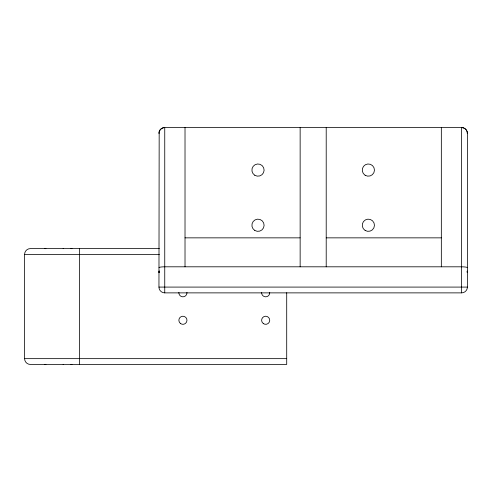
<?xml version="1.0" encoding="UTF-8"?>
<svg xmlns="http://www.w3.org/2000/svg" width="492" height="492" viewBox="0 0 492 492"><rect width="100%" height="100%" fill="white"/><g stroke="black" fill="none" stroke-linecap="round" stroke-linejoin="round"><path stroke-width="0.74" d="M159.174 272.605L159.156 271.067M159.174 133.35L158.953 287.088A5.793 5.793 0 0 0 164.746 292.875L461.607 292.875A5.793 5.793 0 0 0 467.4 287.088L467.4 133.35C467.48 130.275 464.743 127.514 461.668 127.557L164.746 127.557C161.647 127.477 158.873 130.257 158.953 133.35A5.793 5.793 0 0 1 164.746 127.557L164.746 292.875M467.179 133.35L467.4 133.35A5.793 5.793 0 0 0 461.607 127.557L461.607 292.875M185.017 237.851L300.145 237.851M326.208 237.851L441.336 237.851M159.396 248.595L30.393 248.595A5.793 5.793 0 0 0 24.6 254.382L24.6 358.65A5.793 5.793 0 0 0 30.393 364.443L286.707 364.443L286.707 292.715M24.6 254.382L159.396 254.382M467.179 272.605L467.179 271.006A5.793 5.793 0 0 1 467.4 272.605M158.953 287.088L467.4 287.088M24.6 358.65L286.707 358.65M441.336 127.557L441.336 266.812M326.208 127.557L326.208 266.812M300.145 127.557L300.145 266.812M185.017 127.557L185.017 266.812M79.63 248.595L79.63 364.443M186.954 292.396A4.053 4.053 0 0 1 182.919 296.817A4.053 4.053 0 0 1 178.879 292.396M269.714 292.396A4.053 4.053 0 0 1 265.674 296.817A4.053 4.053 0 0 1 261.639 292.396M71.992 364.344A5.793 5.793 0 0 1 70.94 364.443M45.928 364.344A5.793 5.793 0 0 1 44.877 364.443M70.94 248.595A5.793 5.793 0 0 1 71.992 248.688M44.877 248.595A5.793 5.793 0 0 1 45.928 248.688M63.117 248.595A5.793 0.578 90 0 1 63.228 248.688M63.228 364.344A5.793 0.578 90 0 1 63.117 364.443M159.027 267.568A5.83 0.879 0 0 1 164.74 266.805L461.607 266.812A5.83 0.879 0 0 1 467.326 267.568M158.953 272.605A5.793 5.793 0 0 1 159.174 271.012M180.582 323.588A4.053 4.053 0 0 0 186.954 320.636A4.053 4.053 0 0 0 181.216 316.596A4.053 4.053 0 0 0 180.582 323.588M263.343 323.588A4.053 4.053 0 0 0 269.714 320.636A4.053 4.053 0 0 0 263.97 316.596A4.053 4.053 0 0 0 263.343 323.588M365.156 175.281A6.107 6.107 0 0 0 374.455 170.238A6.107 6.107 0 0 0 365.439 164.709A6.107 6.107 0 0 0 365.156 175.281M254.807 175.281A6.107 6.107 0 0 0 264.106 170.238A6.107 6.107 0 0 0 255.09 164.709A6.107 6.107 0 0 0 254.807 175.281M254.807 230.459A6.107 6.107 0 0 0 264.106 225.416A6.107 6.107 0 0 0 255.09 219.881A6.107 6.107 0 0 0 254.807 230.459M365.156 230.459A6.107 6.107 0 0 0 374.455 225.416A6.107 6.107 0 0 0 365.439 219.881A6.107 6.107 0 0 0 365.156 230.459"/></g></svg>
